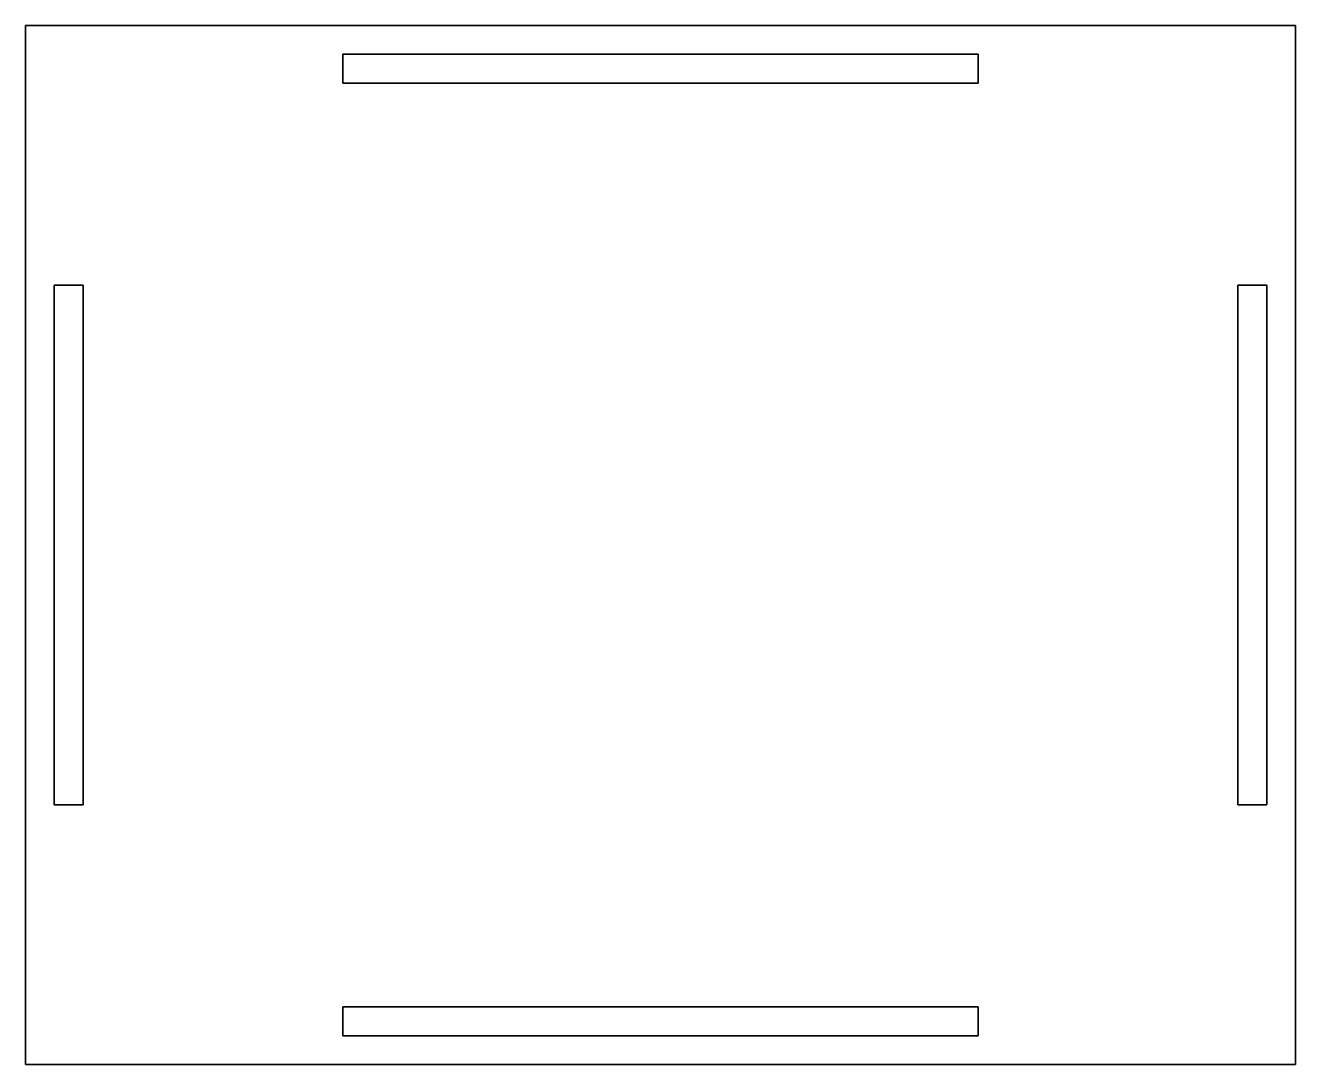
# Model space of a CAD drawing. Extents: x 100 to 320, y 58 to 238.
import ezdxf

# ---------------------------------------------------------------- set-up
doc = ezdxf.new("R2010")
doc.units = 0

msp = doc.modelspace()

# ---------------------------------------------------------------- linework, layer by layer
at = {"color": 7, "lineweight": 35}
for p, q in [((320, 238.5), (100, 238.5)), ((100, 238.5), (100, 58.499996)), ((320, 58.499996), (320, 238.5)), ((155, 233.5), (265, 233.5)), ((265, 228.5), (155, 228.5)), ((105, 193.5), (105, 103.5)), ((110, 103.5), (110, 193.5)), ((310, 193.5), (310, 103.5)), ((315, 103.5), (315, 193.5)), ((155, 68.5), (265, 68.5)), ((265, 63.499996), (155, 63.499996)), ((100, 58.499996), (320, 58.499996))]:
    msp.add_line(p, q, dxfattribs=at)
at = {"color": 7, "lineweight": 35, "ltscale": 0.125}
for p, q in [((155, 233.5), (155, 228.5)), ((265, 228.5), (265, 233.5)), ((105, 193.5), (110, 193.5)), ((310, 193.5), (315, 193.5)), ((110, 103.5), (105, 103.5)), ((315, 103.5), (310, 103.5)), ((155, 68.5), (155, 63.499996)), ((265, 63.499996), (265, 68.5))]:
    msp.add_line(p, q, dxfattribs=at)

doc.saveas('drawing.dxf')
